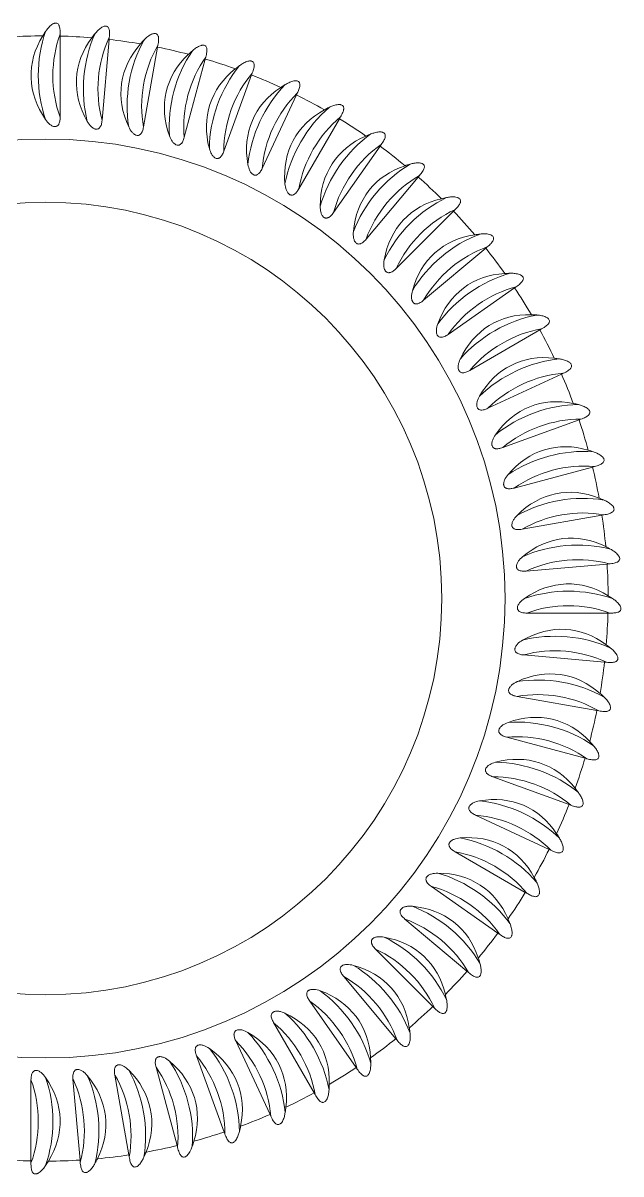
# Model space of a CAD drawing. Extents: x 197 to 911, y -8 to 441.
# Drawn here: x 804.7 to 833.7, y 170.6 to 226.4 of the extents above; entities that cross this region are included whole.
import ezdxf

# ---------------------------------------------------------------- set-up
doc = ezdxf.new("R2010")
doc.units = 0
doc.header["$LTSCALE"] = 7
doc.header["$MEASUREMENT"] = 0
doc.layers.add('8', color=250, linetype='CONTINUOUS', lineweight=15)

msp = doc.modelspace()

# ---------------------------------------------------------------- linework, layer by layer
at = {"layer": '8', "ltscale": 0.001497}
for p, q in [((806.518, 225.964), (806.517, 225.904)), ((815.855, 224.068), (815.834, 224.012)), ((820.135, 221.935), (820.105, 221.884)), ((822.12, 220.598), (822.085, 220.549)), ((825.702, 217.43), (825.66, 217.388)), ((828.681, 213.689), (828.631, 213.655)), ((831.822, 207.253), (831.766, 207.233)), ((832.94, 202.604), (832.881, 202.594)), ((833.192, 200.224), (833.132, 200.219)), ((833.234, 197.831), (833.174, 197.831)), ((831.338, 188.494), (831.282, 188.515)), ((829.206, 184.213), (829.154, 184.244)), ((827.868, 182.229), (827.819, 182.263)), ((824.701, 178.646), (824.659, 178.689)), ((820.959, 175.668), (820.925, 175.717)), ((814.524, 172.526), (814.504, 172.583)), ((805.101, 171.115), (805.102, 171.174)), ((807.494, 171.157), (807.489, 171.217))]:
    msp.add_line(p, q, dxfattribs=at)
at = {"layer": '8', "ltscale": 0.002435}
for p, q in [((806.517, 225.807), (806.517, 225.904)), ((808.89, 225.641), (808.9, 225.738)), ((811.241, 225.27), (811.259, 225.365)), ((813.55, 224.694), (813.576, 224.788)), ((815.8, 223.92), (815.834, 224.012)), ((817.974, 222.953), (818.016, 223.041)), ((820.056, 221.8), (820.105, 221.884)), ((822.029, 220.47), (822.085, 220.549)), ((823.878, 218.973), (823.942, 219.047)), ((825.59, 217.32), (825.66, 217.388)), ((827.152, 215.525), (827.227, 215.587)), ((828.551, 213.6), (828.631, 213.655)), ((829.777, 211.561), (829.862, 211.608)), ((830.821, 209.422), (830.91, 209.462)), ((831.674, 207.201), (831.766, 207.233)), ((832.331, 204.914), (832.425, 204.938)), ((832.785, 202.578), (832.881, 202.594)), ((833.035, 200.211), (833.132, 200.219)), ((833.077, 197.832), (833.174, 197.831)), ((832.911, 195.458), (833.008, 195.449)), ((832.54, 193.108), (832.636, 193.09)), ((831.965, 190.799), (832.059, 190.773)), ((831.191, 188.549), (831.282, 188.515)), ((830.223, 186.375), (830.311, 186.333)), ((829.07, 184.293), (829.154, 184.244)), ((827.74, 182.32), (827.819, 182.263)), ((826.243, 180.47), (826.317, 180.407)), ((824.59, 178.758), (824.659, 178.689)), ((822.795, 177.197), (822.857, 177.122)), ((820.87, 175.798), (820.925, 175.717)), ((818.831, 174.571), (818.879, 174.487)), ((816.692, 173.528), (816.733, 173.439)), ((814.471, 172.674), (814.504, 172.583)), ((812.184, 172.018), (812.208, 171.924)), ((807.482, 171.314), (807.489, 171.217)), ((809.848, 171.563), (809.864, 171.467)), ((805.102, 171.272), (805.102, 171.174))]:
    msp.add_line(p, q, dxfattribs=at)
at = {"layer": '8', "ltscale": 0.098246}
for p, q in [((806.517, 225.807), (806.517, 221.877)), ((808.89, 225.641), (808.548, 221.726)), ((813.55, 224.694), (812.533, 220.899)), ((817.974, 222.953), (816.313, 219.391)), ((822.029, 220.47), (819.775, 217.251)), ((828.551, 213.6), (825.332, 211.346)), ((830.821, 209.422), (827.259, 207.761)), ((831.674, 207.201), (827.981, 205.857)), ((833.077, 197.832), (829.147, 197.832)), ((832.911, 195.458), (828.997, 195.801)), ((831.965, 190.799), (828.169, 191.816)), ((830.223, 186.375), (826.662, 188.035)), ((827.74, 182.32), (824.521, 184.574)), ((816.692, 173.528), (815.032, 177.089))]:
    msp.add_line(p, q, dxfattribs=at)
at = {"layer": '8', "ltscale": 0.001496}
for p, q in [((808.905, 225.798), (808.9, 225.738)), ((811.269, 225.424), (811.259, 225.365)), ((813.592, 224.846), (813.576, 224.788)), ((818.042, 223.095), (818.016, 223.041)), ((823.98, 219.092), (823.942, 219.047)), ((827.273, 215.625), (827.227, 215.587)), ((829.914, 211.638), (829.862, 211.608)), ((830.964, 209.487), (830.91, 209.462)), ((832.483, 204.953), (832.425, 204.938)), ((833.068, 195.443), (833.008, 195.449)), ((832.694, 193.079), (832.636, 193.09)), ((832.116, 190.757), (832.059, 190.773)), ((830.365, 186.307), (830.311, 186.333)), ((826.363, 180.368), (826.317, 180.407)), ((822.895, 177.075), (822.857, 177.122)), ((818.908, 174.435), (818.879, 174.487)), ((816.758, 173.385), (816.733, 173.439)), ((812.223, 171.866), (812.208, 171.924)), ((809.874, 171.408), (809.864, 171.467))]:
    msp.add_line(p, q, dxfattribs=at)
at = {"layer": '8', "ltscale": 0.098245}
for p, q in [((811.241, 225.27), (810.558, 221.399)), ((815.8, 223.92), (814.456, 220.227)), ((820.056, 221.8), (818.091, 218.397)), ((823.878, 218.973), (821.352, 215.962)), ((825.59, 217.32), (822.812, 214.541)), ((827.152, 215.525), (824.142, 212.999)), ((829.777, 211.561), (826.374, 209.596)), ((832.331, 204.914), (828.535, 203.896)), ((832.785, 202.578), (828.915, 201.895)), ((833.035, 200.211), (829.12, 199.869)), ((832.54, 193.108), (828.67, 193.79)), ((831.191, 188.549), (827.498, 189.893)), ((829.07, 184.293), (825.667, 186.258)), ((826.243, 180.47), (823.233, 182.996)), ((824.59, 178.758), (821.812, 181.537)), ((822.795, 177.197), (820.269, 180.207)), ((820.87, 175.798), (818.616, 179.017)), ((818.831, 174.571), (816.866, 177.975)), ((814.471, 172.674), (813.127, 176.367)), ((812.184, 172.018), (811.167, 175.814)), ((807.482, 171.314), (807.139, 175.229)), ((809.848, 171.563), (809.166, 175.433)), ((805.102, 171.272), (805.102, 175.202))]:
    msp.add_line(p, q, dxfattribs=at)
at = {"layer": '8'}
for points in [[(805.928, 226.188), (805.963, 226.229), (806.001, 226.268), (806.038, 226.304), (806.077, 226.338), (806.12, 226.37), (806.164, 226.398), (806.192, 226.412), (806.22, 226.424), (806.241, 226.431), (806.263, 226.436), (806.298, 226.439), (806.333, 226.436), (806.362, 226.428), (806.389, 226.413), (806.413, 226.393), (806.435, 226.367), (806.453, 226.337), (806.464, 226.314), (806.474, 226.29), (806.489, 226.24), (806.499, 226.196), (806.506, 226.151), (806.512, 226.094), (806.516, 226.037), (806.518, 225.964)], [(808.337, 226.072), (808.376, 226.11), (808.417, 226.146), (808.457, 226.179), (808.499, 226.209), (808.544, 226.237), (808.591, 226.261), (808.62, 226.273), (808.649, 226.282), (808.671, 226.287), (808.692, 226.29), (808.728, 226.291), (808.762, 226.285), (808.791, 226.273), (808.816, 226.256), (808.838, 226.235), (808.858, 226.206), (808.873, 226.175), (808.883, 226.151), (808.89, 226.126), (808.901, 226.076), (808.907, 226.031), (808.91, 225.985), (808.911, 225.928), (808.91, 225.871), (808.905, 225.798)], [(810.727, 225.747), (810.769, 225.781), (810.813, 225.814), (810.856, 225.843), (810.9, 225.869), (810.948, 225.893), (810.997, 225.913), (811.026, 225.922), (811.056, 225.929), (811.078, 225.932), (811.1, 225.933), (811.135, 225.931), (811.169, 225.922), (811.196, 225.908), (811.22, 225.889), (811.24, 225.865), (811.258, 225.835), (811.27, 225.803), (811.277, 225.778), (811.283, 225.753), (811.289, 225.702), (811.291, 225.656), (811.29, 225.611), (811.286, 225.554), (811.28, 225.497), (811.269, 225.424)], [(813.08, 225.215), (813.125, 225.245), (813.171, 225.274), (813.217, 225.299), (813.263, 225.321), (813.312, 225.341), (813.363, 225.357), (813.393, 225.363), (813.423, 225.367), (813.445, 225.368), (813.468, 225.368), (813.502, 225.362), (813.535, 225.35), (813.561, 225.334), (813.584, 225.313), (813.601, 225.288), (813.616, 225.257), (813.626, 225.224), (813.631, 225.198), (813.634, 225.172), (813.635, 225.121), (813.633, 225.075), (813.629, 225.03), (813.62, 224.974), (813.609, 224.917), (813.592, 224.846)], [(815.377, 224.48), (815.425, 224.506), (815.473, 224.531), (815.521, 224.552), (815.569, 224.57), (815.619, 224.585), (815.671, 224.596), (815.702, 224.6), (815.732, 224.602), (815.755, 224.601), (815.777, 224.598), (815.811, 224.59), (815.842, 224.575), (815.867, 224.557), (815.887, 224.534), (815.903, 224.507), (815.915, 224.475), (815.922, 224.441), (815.924, 224.415), (815.925, 224.389), (815.922, 224.338), (815.916, 224.292), (815.908, 224.248), (815.894, 224.192), (815.878, 224.137), (815.855, 224.068)], [(817.601, 223.547), (817.651, 223.569), (817.702, 223.589), (817.751, 223.606), (817.8, 223.62), (817.852, 223.631), (817.905, 223.638), (817.935, 223.639), (817.966, 223.638), (817.988, 223.635), (818.01, 223.63), (818.043, 223.619), (818.073, 223.602), (818.096, 223.581), (818.115, 223.556), (818.128, 223.529), (818.137, 223.495), (818.141, 223.461), (818.141, 223.435), (818.14, 223.409), (818.132, 223.358), (818.122, 223.313), (818.11, 223.27), (818.092, 223.216), (818.071, 223.162), (818.042, 223.095)], [(819.736, 222.424), (819.788, 222.442), (819.84, 222.458), (819.89, 222.47), (819.941, 222.48), (819.993, 222.486), (820.046, 222.488), (820.077, 222.487), (820.107, 222.483), (820.129, 222.478), (820.15, 222.472), (820.182, 222.457), (820.211, 222.437), (820.232, 222.415), (820.248, 222.389), (820.259, 222.36), (820.265, 222.326), (820.266, 222.291), (820.264, 222.265), (820.26, 222.24), (820.249, 222.189), (820.235, 222.146), (820.219, 222.104), (820.196, 222.051), (820.17, 222), (820.135, 221.935)], [(806.517, 221.877), (806.516, 221.82), (806.512, 221.763), (806.507, 221.719), (806.5, 221.676), (806.488, 221.626), (806.472, 221.578), (806.46, 221.552), (806.447, 221.526), (806.433, 221.505), (806.417, 221.486), (806.396, 221.466), (806.373, 221.449), (806.349, 221.436), (806.324, 221.427), (806.304, 221.422), (806.283, 221.42), (806.242, 221.42), (806.219, 221.424), (806.196, 221.429), (806.152, 221.444), (806.117, 221.461), (806.083, 221.48), (806.053, 221.5), (806.024, 221.521), (805.991, 221.549), (805.959, 221.578), (805.905, 221.634), (805.856, 221.694), (805.81, 221.756)], [(808.548, 221.726), (808.542, 221.67), (808.533, 221.613), (808.525, 221.57), (808.514, 221.527), (808.498, 221.479), (808.478, 221.433), (808.464, 221.407), (808.448, 221.383), (808.432, 221.364), (808.415, 221.346), (808.392, 221.327), (808.368, 221.312), (808.343, 221.302), (808.317, 221.295), (808.296, 221.292), (808.276, 221.291), (808.234, 221.296), (808.212, 221.301), (808.19, 221.308), (808.147, 221.327), (808.114, 221.347), (808.081, 221.369), (808.053, 221.391), (808.027, 221.415), (807.996, 221.446), (807.966, 221.478), (807.918, 221.538), (807.874, 221.602), (807.833, 221.668)], [(810.558, 221.399), (810.547, 221.344), (810.534, 221.288), (810.522, 221.246), (810.507, 221.204), (810.487, 221.158), (810.463, 221.113), (810.447, 221.089), (810.428, 221.066), (810.411, 221.048), (810.393, 221.032), (810.369, 221.016), (810.343, 221.003), (810.317, 220.994), (810.29, 220.99), (810.27, 220.989), (810.249, 220.99), (810.209, 220.998), (810.187, 221.005), (810.165, 221.014), (810.125, 221.037), (810.093, 221.059), (810.062, 221.084), (810.037, 221.109), (810.012, 221.135), (809.984, 221.168), (809.957, 221.202), (809.914, 221.267), (809.876, 221.334), (809.841, 221.403)], [(821.765, 221.12), (821.818, 221.133), (821.871, 221.144), (821.922, 221.152), (821.974, 221.157), (822.026, 221.159), (822.079, 221.156), (822.11, 221.152), (822.14, 221.145), (822.161, 221.139), (822.182, 221.131), (822.212, 221.114), (822.239, 221.091), (822.258, 221.067), (822.272, 221.039), (822.28, 221.01), (822.283, 220.976), (822.281, 220.941), (822.277, 220.915), (822.271, 220.89), (822.255, 220.841), (822.237, 220.799), (822.218, 220.758), (822.19, 220.708), (822.16, 220.659), (822.12, 220.598)], [(812.533, 220.899), (812.517, 220.844), (812.499, 220.79), (812.483, 220.749), (812.465, 220.709), (812.441, 220.664), (812.412, 220.622), (812.394, 220.599), (812.374, 220.578), (812.356, 220.562), (812.336, 220.547), (812.31, 220.533), (812.283, 220.522), (812.257, 220.516), (812.23, 220.514), (812.209, 220.514), (812.189, 220.517), (812.149, 220.529), (812.128, 220.538), (812.108, 220.549), (812.069, 220.575), (812.039, 220.6), (812.011, 220.628), (811.987, 220.654), (811.965, 220.682), (811.94, 220.718), (811.917, 220.755), (811.88, 220.822), (811.847, 220.893), (811.819, 220.965)], [(814.456, 220.227), (814.435, 220.174), (814.413, 220.122), (814.393, 220.083), (814.371, 220.044), (814.344, 220.002), (814.312, 219.962), (814.292, 219.941), (814.27, 219.922), (814.25, 219.907), (814.229, 219.894), (814.202, 219.882), (814.175, 219.874), (814.148, 219.87), (814.121, 219.87), (814.1, 219.873), (814.08, 219.878), (814.042, 219.893), (814.021, 219.904), (814.002, 219.916), (813.966, 219.946), (813.938, 219.973), (813.913, 220.003), (813.891, 220.032), (813.872, 220.062), (813.85, 220.099), (813.83, 220.138), (813.799, 220.209), (813.772, 220.282), (813.75, 220.356)], [(816.313, 219.391), (816.288, 219.34), (816.261, 219.29), (816.238, 219.253), (816.213, 219.216), (816.182, 219.176), (816.147, 219.139), (816.125, 219.12), (816.101, 219.103), (816.08, 219.09), (816.058, 219.079), (816.031, 219.07), (816.002, 219.064), (815.975, 219.063), (815.948, 219.065), (815.928, 219.069), (815.909, 219.076), (815.871, 219.094), (815.852, 219.107), (815.834, 219.121), (815.8, 219.153), (815.775, 219.183), (815.753, 219.215), (815.734, 219.246), (815.717, 219.277), (815.698, 219.316), (815.682, 219.357), (815.657, 219.43), (815.637, 219.505), (815.621, 219.581)], [(823.672, 219.643), (823.726, 219.652), (823.78, 219.658), (823.832, 219.661), (823.883, 219.662), (823.936, 219.659), (823.989, 219.652), (824.019, 219.645), (824.048, 219.636), (824.068, 219.628), (824.088, 219.618), (824.117, 219.598), (824.142, 219.574), (824.159, 219.548), (824.17, 219.519), (824.176, 219.489), (824.176, 219.454), (824.171, 219.42), (824.164, 219.395), (824.156, 219.37), (824.136, 219.323), (824.115, 219.282), (824.092, 219.243), (824.06, 219.196), (824.026, 219.15), (823.98, 219.092)], [(818.091, 218.397), (818.061, 218.348), (818.03, 218.3), (818.004, 218.265), (817.976, 218.231), (817.941, 218.194), (817.903, 218.16), (817.879, 218.143), (817.855, 218.128), (817.832, 218.117), (817.809, 218.108), (817.781, 218.101), (817.752, 218.098), (817.725, 218.098), (817.699, 218.103), (817.679, 218.109), (817.66, 218.117), (817.625, 218.139), (817.606, 218.153), (817.589, 218.169), (817.559, 218.204), (817.537, 218.236), (817.517, 218.27), (817.501, 218.302), (817.487, 218.335), (817.472, 218.375), (817.459, 218.417), (817.44, 218.492), (817.427, 218.569), (817.418, 218.646)], [(825.444, 218.006), (825.498, 218.01), (825.552, 218.011), (825.604, 218.01), (825.656, 218.007), (825.708, 217.999), (825.76, 217.987), (825.789, 217.978), (825.817, 217.966), (825.837, 217.956), (825.856, 217.944), (825.883, 217.922), (825.906, 217.896), (825.92, 217.869), (825.929, 217.839), (825.932, 217.808), (825.929, 217.774), (825.921, 217.74), (825.912, 217.716), (825.902, 217.692), (825.878, 217.647), (825.853, 217.608), (825.826, 217.571), (825.791, 217.527), (825.753, 217.484), (825.702, 217.43)], [(819.775, 217.251), (819.741, 217.205), (819.706, 217.16), (819.676, 217.127), (819.646, 217.095), (819.608, 217.062), (819.567, 217.031), (819.542, 217.016), (819.516, 217.004), (819.493, 216.995), (819.469, 216.988), (819.44, 216.983), (819.411, 216.982), (819.385, 216.985), (819.359, 216.993), (819.339, 217), (819.321, 217.01), (819.288, 217.034), (819.271, 217.05), (819.256, 217.068), (819.228, 217.105), (819.209, 217.139), (819.192, 217.175), (819.179, 217.208), (819.168, 217.242), (819.156, 217.284), (819.147, 217.326), (819.135, 217.403), (819.128, 217.48), (819.126, 217.557)], [(821.352, 215.962), (821.315, 215.919), (821.276, 215.878), (821.244, 215.848), (821.21, 215.819), (821.17, 215.789), (821.126, 215.762), (821.1, 215.749), (821.073, 215.739), (821.049, 215.732), (821.025, 215.727), (820.996, 215.725), (820.967, 215.727), (820.941, 215.732), (820.915, 215.741), (820.897, 215.751), (820.88, 215.762), (820.848, 215.789), (820.833, 215.807), (820.819, 215.825), (820.795, 215.865), (820.779, 215.901), (820.765, 215.937), (820.755, 215.972), (820.747, 216.006), (820.739, 216.049), (820.733, 216.092), (820.728, 216.169), (820.728, 216.247), (820.733, 216.324)], [(827.066, 216.221), (827.12, 216.22), (827.174, 216.217), (827.226, 216.211), (827.277, 216.203), (827.328, 216.191), (827.379, 216.175), (827.407, 216.163), (827.434, 216.148), (827.453, 216.137), (827.471, 216.123), (827.496, 216.099), (827.516, 216.07), (827.528, 216.042), (827.534, 216.012), (827.535, 215.981), (827.529, 215.947), (827.518, 215.915), (827.507, 215.891), (827.495, 215.868), (827.467, 215.825), (827.439, 215.789), (827.409, 215.754), (827.37, 215.713), (827.328, 215.673), (827.273, 215.625)], [(822.812, 214.541), (822.771, 214.502), (822.728, 214.464), (822.694, 214.437), (822.658, 214.411), (822.614, 214.384), (822.569, 214.362), (822.542, 214.351), (822.514, 214.343), (822.49, 214.338), (822.465, 214.335), (822.436, 214.336), (822.407, 214.34), (822.382, 214.348), (822.357, 214.359), (822.34, 214.37), (822.323, 214.383), (822.295, 214.413), (822.281, 214.432), (822.269, 214.451), (822.248, 214.493), (822.235, 214.53), (822.225, 214.568), (822.217, 214.603), (822.212, 214.638), (822.208, 214.681), (822.206, 214.725), (822.208, 214.802), (822.215, 214.879), (822.226, 214.956)], [(828.526, 214.301), (828.58, 214.295), (828.634, 214.287), (828.684, 214.277), (828.734, 214.265), (828.785, 214.248), (828.834, 214.228), (828.861, 214.213), (828.887, 214.197), (828.904, 214.183), (828.921, 214.169), (828.944, 214.142), (828.962, 214.112), (828.971, 214.083), (828.975, 214.052), (828.972, 214.022), (828.963, 213.988), (828.949, 213.956), (828.937, 213.934), (828.923, 213.912), (828.891, 213.871), (828.86, 213.838), (828.827, 213.806), (828.784, 213.769), (828.74, 213.733), (828.681, 213.689)], [(824.142, 212.999), (824.097, 212.963), (824.052, 212.929), (824.015, 212.905), (823.977, 212.882), (823.931, 212.859), (823.884, 212.841), (823.856, 212.833), (823.828, 212.827), (823.803, 212.824), (823.779, 212.824), (823.75, 212.827), (823.721, 212.833), (823.696, 212.843), (823.673, 212.857), (823.657, 212.869), (823.641, 212.884), (823.615, 212.916), (823.603, 212.935), (823.593, 212.956), (823.576, 213), (823.566, 213.037), (823.559, 213.076), (823.555, 213.111), (823.553, 213.147), (823.553, 213.191), (823.555, 213.234), (823.563, 213.311), (823.577, 213.387), (823.595, 213.463)], [(829.813, 212.261), (829.866, 212.251), (829.919, 212.238), (829.969, 212.224), (830.018, 212.207), (830.067, 212.186), (830.113, 212.161), (830.139, 212.145), (830.164, 212.126), (830.18, 212.111), (830.195, 212.095), (830.216, 212.066), (830.231, 212.035), (830.238, 212.005), (830.238, 211.974), (830.233, 211.944), (830.222, 211.911), (830.205, 211.881), (830.19, 211.859), (830.174, 211.839), (830.139, 211.801), (830.106, 211.771), (830.07, 211.742), (830.024, 211.708), (829.977, 211.676), (829.914, 211.638)], [(825.332, 211.346), (825.285, 211.314), (825.236, 211.284), (825.198, 211.263), (825.158, 211.244), (825.111, 211.225), (825.062, 211.211), (825.033, 211.205), (825.005, 211.202), (824.98, 211.202), (824.955, 211.203), (824.927, 211.209), (824.899, 211.218), (824.875, 211.23), (824.853, 211.246), (824.838, 211.259), (824.824, 211.275), (824.801, 211.309), (824.79, 211.33), (824.782, 211.351), (824.769, 211.396), (824.762, 211.435), (824.758, 211.474), (824.758, 211.509), (824.759, 211.545), (824.762, 211.588), (824.768, 211.632), (824.783, 211.707), (824.803, 211.782), (824.828, 211.856)], [(826.374, 209.596), (826.324, 209.568), (826.273, 209.543), (826.233, 209.525), (826.191, 209.509), (826.143, 209.495), (826.093, 209.485), (826.064, 209.482), (826.035, 209.481), (826.01, 209.483), (825.986, 209.486), (825.958, 209.494), (825.931, 209.506), (825.908, 209.52), (825.888, 209.538), (825.874, 209.553), (825.861, 209.569), (825.841, 209.605), (825.833, 209.627), (825.826, 209.649), (825.817, 209.695), (825.814, 209.734), (825.814, 209.773), (825.816, 209.809), (825.82, 209.844), (825.827, 209.887), (825.837, 209.929), (825.858, 210.004), (825.885, 210.076), (825.916, 210.148)], [(830.918, 210.117), (830.97, 210.102), (831.022, 210.085), (831.07, 210.066), (831.117, 210.045), (831.164, 210.02), (831.208, 209.991), (831.232, 209.972), (831.255, 209.952), (831.27, 209.935), (831.284, 209.918), (831.302, 209.888), (831.314, 209.855), (831.318, 209.825), (831.316, 209.794), (831.309, 209.764), (831.294, 209.733), (831.275, 209.704), (831.259, 209.684), (831.241, 209.665), (831.203, 209.63), (831.166, 209.603), (831.129, 209.577), (831.08, 209.548), (831.03, 209.52), (830.964, 209.487)], [(827.259, 207.761), (827.207, 207.738), (827.154, 207.717), (827.113, 207.703), (827.07, 207.691), (827.02, 207.681), (826.97, 207.675), (826.941, 207.675), (826.912, 207.677), (826.887, 207.68), (826.863, 207.686), (826.836, 207.696), (826.811, 207.71), (826.789, 207.727), (826.77, 207.746), (826.757, 207.762), (826.746, 207.78), (826.73, 207.817), (826.723, 207.84), (826.718, 207.862), (826.713, 207.908), (826.713, 207.948), (826.717, 207.987), (826.722, 208.022), (826.729, 208.057), (826.74, 208.099), (826.753, 208.141), (826.781, 208.213), (826.814, 208.283), (826.851, 208.351)], [(831.831, 207.884), (831.882, 207.865), (831.932, 207.843), (831.978, 207.821), (832.023, 207.795), (832.068, 207.766), (832.109, 207.734), (832.132, 207.713), (832.153, 207.69), (832.166, 207.673), (832.179, 207.654), (832.194, 207.623), (832.203, 207.589), (832.205, 207.558), (832.2, 207.528), (832.19, 207.499), (832.173, 207.469), (832.151, 207.442), (832.133, 207.423), (832.114, 207.406), (832.073, 207.375), (832.034, 207.351), (831.994, 207.329), (831.943, 207.303), (831.891, 207.28), (831.822, 207.253)], [(827.981, 205.857), (827.928, 205.838), (827.873, 205.822), (827.83, 205.812), (827.787, 205.804), (827.736, 205.798), (827.686, 205.796), (827.657, 205.798), (827.628, 205.803), (827.604, 205.808), (827.581, 205.816), (827.554, 205.829), (827.53, 205.845), (827.51, 205.863), (827.493, 205.884), (827.481, 205.901), (827.472, 205.92), (827.459, 205.959), (827.454, 205.981), (827.451, 206.004), (827.45, 206.051), (827.454, 206.09), (827.461, 206.129), (827.469, 206.163), (827.479, 206.197), (827.494, 206.238), (827.51, 206.279), (827.545, 206.348), (827.584, 206.415), (827.626, 206.48)], [(832.547, 205.581), (832.595, 205.557), (832.643, 205.531), (832.688, 205.504), (832.73, 205.475), (832.772, 205.443), (832.811, 205.407), (832.831, 205.384), (832.85, 205.36), (832.862, 205.341), (832.873, 205.321), (832.885, 205.289), (832.892, 205.254), (832.891, 205.224), (832.883, 205.194), (832.87, 205.166), (832.851, 205.137), (832.827, 205.112), (832.807, 205.095), (832.786, 205.08), (832.743, 205.052), (832.702, 205.032), (832.661, 205.013), (832.608, 204.992), (832.553, 204.974), (832.483, 204.953)], [(828.535, 203.896), (828.48, 203.883), (828.424, 203.871), (828.38, 203.865), (828.336, 203.86), (828.285, 203.859), (828.235, 203.862), (828.206, 203.867), (828.178, 203.873), (828.154, 203.881), (828.132, 203.891), (828.107, 203.906), (828.084, 203.924), (828.066, 203.944), (828.05, 203.966), (828.041, 203.984), (828.033, 204.004), (828.023, 204.044), (828.02, 204.067), (828.02, 204.09), (828.023, 204.136), (828.03, 204.175), (828.04, 204.213), (828.051, 204.247), (828.064, 204.28), (828.082, 204.319), (828.102, 204.358), (828.142, 204.424), (828.187, 204.487), (828.235, 204.548)], [(833.059, 203.224), (833.105, 203.196), (833.151, 203.166), (833.192, 203.135), (833.232, 203.103), (833.271, 203.067), (833.307, 203.027), (833.325, 203.003), (833.342, 202.977), (833.352, 202.957), (833.361, 202.937), (833.371, 202.903), (833.374, 202.868), (833.37, 202.838), (833.36, 202.809), (833.345, 202.782), (833.323, 202.756), (833.297, 202.733), (833.276, 202.717), (833.254, 202.704), (833.208, 202.68), (833.166, 202.663), (833.123, 202.648), (833.068, 202.632), (833.012, 202.618), (832.94, 202.604)], [(828.915, 201.895), (828.859, 201.887), (828.803, 201.88), (828.758, 201.877), (828.714, 201.877), (828.664, 201.88), (828.613, 201.887), (828.585, 201.894), (828.558, 201.904), (828.535, 201.913), (828.513, 201.925), (828.49, 201.942), (828.469, 201.962), (828.452, 201.984), (828.439, 202.007), (828.431, 202.026), (828.425, 202.046), (828.418, 202.087), (828.418, 202.11), (828.419, 202.133), (828.426, 202.179), (828.436, 202.217), (828.449, 202.254), (828.464, 202.286), (828.48, 202.318), (828.501, 202.356), (828.525, 202.393), (828.57, 202.455), (828.62, 202.514), (828.674, 202.571)], [(829.12, 199.869), (829.063, 199.865), (829.006, 199.864), (828.962, 199.865), (828.918, 199.868), (828.868, 199.875), (828.818, 199.887), (828.791, 199.896), (828.764, 199.908), (828.743, 199.92), (828.722, 199.934), (828.7, 199.953), (828.681, 199.975), (828.666, 199.997), (828.655, 200.022), (828.648, 200.041), (828.644, 200.061), (828.641, 200.103), (828.643, 200.126), (828.646, 200.149), (828.657, 200.194), (828.671, 200.231), (828.687, 200.266), (828.704, 200.298), (828.723, 200.328), (828.748, 200.364), (828.774, 200.398), (828.825, 200.456), (828.88, 200.511), (828.938, 200.563)], [(833.363, 200.831), (833.407, 200.799), (833.45, 200.765), (833.489, 200.731), (833.526, 200.695), (833.561, 200.656), (833.593, 200.614), (833.609, 200.588), (833.624, 200.56), (833.632, 200.54), (833.639, 200.519), (833.646, 200.484), (833.646, 200.45), (833.64, 200.419), (833.627, 200.391), (833.61, 200.366), (833.586, 200.342), (833.558, 200.321), (833.536, 200.308), (833.512, 200.296), (833.465, 200.277), (833.421, 200.263), (833.377, 200.252), (833.321, 200.241), (833.264, 200.232), (833.192, 200.224)], [(829.147, 197.832), (829.09, 197.833), (829.033, 197.837), (828.99, 197.842), (828.946, 197.849), (828.896, 197.86), (828.848, 197.877), (828.822, 197.888), (828.796, 197.902), (828.776, 197.916), (828.757, 197.931), (828.736, 197.952), (828.719, 197.976), (828.706, 197.999), (828.697, 198.025), (828.692, 198.045), (828.69, 198.066), (828.691, 198.107), (828.694, 198.13), (828.699, 198.152), (828.714, 198.196), (828.731, 198.232), (828.751, 198.266), (828.77, 198.296), (828.791, 198.324), (828.819, 198.358), (828.849, 198.39), (828.905, 198.443), (828.964, 198.493), (829.026, 198.539)], [(833.458, 198.421), (833.499, 198.385), (833.539, 198.348), (833.575, 198.311), (833.608, 198.271), (833.64, 198.229), (833.668, 198.184), (833.682, 198.157), (833.694, 198.129), (833.701, 198.107), (833.706, 198.086), (833.71, 198.051), (833.707, 198.016), (833.698, 197.987), (833.683, 197.96), (833.663, 197.936), (833.637, 197.914), (833.608, 197.896), (833.584, 197.884), (833.56, 197.875), (833.511, 197.86), (833.466, 197.85), (833.421, 197.843), (833.365, 197.837), (833.307, 197.833), (833.234, 197.831)], [(828.997, 195.801), (828.94, 195.807), (828.884, 195.815), (828.841, 195.824), (828.798, 195.835), (828.749, 195.851), (828.703, 195.871), (828.678, 195.885), (828.653, 195.901), (828.634, 195.917), (828.616, 195.934), (828.598, 195.956), (828.583, 195.981), (828.572, 196.006), (828.565, 196.032), (828.562, 196.052), (828.562, 196.073), (828.566, 196.114), (828.571, 196.137), (828.579, 196.159), (828.597, 196.201), (828.617, 196.235), (828.639, 196.268), (828.662, 196.295), (828.685, 196.322), (828.716, 196.353), (828.748, 196.382), (828.808, 196.431), (828.872, 196.475), (828.938, 196.516)], [(833.343, 196.012), (833.38, 195.972), (833.417, 195.932), (833.449, 195.892), (833.479, 195.85), (833.507, 195.805), (833.531, 195.758), (833.543, 195.729), (833.552, 195.7), (833.557, 195.678), (833.56, 195.656), (833.561, 195.621), (833.555, 195.587), (833.544, 195.558), (833.526, 195.532), (833.505, 195.511), (833.477, 195.491), (833.446, 195.475), (833.421, 195.466), (833.397, 195.459), (833.346, 195.448), (833.301, 195.442), (833.256, 195.439), (833.199, 195.438), (833.141, 195.439), (833.068, 195.443)], [(828.67, 193.79), (828.614, 193.801), (828.559, 193.815), (828.516, 193.827), (828.475, 193.842), (828.428, 193.862), (828.383, 193.886), (828.359, 193.902), (828.337, 193.92), (828.319, 193.937), (828.302, 193.956), (828.286, 193.98), (828.273, 194.006), (828.265, 194.032), (828.26, 194.058), (828.259, 194.079), (828.26, 194.1), (828.268, 194.14), (828.275, 194.162), (828.284, 194.183), (828.307, 194.224), (828.329, 194.256), (828.355, 194.286), (828.379, 194.312), (828.405, 194.337), (828.438, 194.365), (828.473, 194.391), (828.537, 194.434), (828.604, 194.473), (828.674, 194.508)], [(833.017, 193.622), (833.052, 193.579), (833.084, 193.536), (833.113, 193.493), (833.139, 193.448), (833.163, 193.401), (833.183, 193.352), (833.192, 193.323), (833.199, 193.293), (833.202, 193.271), (833.203, 193.249), (833.201, 193.214), (833.192, 193.18), (833.178, 193.152), (833.159, 193.128), (833.136, 193.108), (833.106, 193.091), (833.074, 193.078), (833.048, 193.071), (833.023, 193.066), (832.972, 193.06), (832.926, 193.058), (832.881, 193.059), (832.824, 193.062), (832.767, 193.069), (832.694, 193.079)], [(828.169, 191.816), (828.114, 191.832), (828.06, 191.85), (828.019, 191.866), (827.979, 191.884), (827.934, 191.908), (827.892, 191.936), (827.869, 191.954), (827.848, 191.974), (827.832, 191.993), (827.817, 192.013), (827.803, 192.038), (827.792, 192.065), (827.786, 192.092), (827.784, 192.119), (827.785, 192.139), (827.788, 192.16), (827.799, 192.2), (827.808, 192.221), (827.819, 192.241), (827.845, 192.28), (827.87, 192.31), (827.898, 192.338), (827.925, 192.361), (827.953, 192.383), (827.988, 192.409), (828.025, 192.432), (828.093, 192.469), (828.163, 192.502), (828.235, 192.53)], [(832.485, 191.269), (832.516, 191.224), (832.544, 191.177), (832.569, 191.132), (832.592, 191.086), (832.612, 191.037), (832.627, 190.986), (832.634, 190.956), (832.638, 190.926), (832.639, 190.903), (832.638, 190.881), (832.633, 190.847), (832.621, 190.814), (832.605, 190.787), (832.583, 190.765), (832.558, 190.748), (832.527, 190.733), (832.494, 190.723), (832.468, 190.718), (832.443, 190.715), (832.391, 190.713), (832.345, 190.715), (832.3, 190.72), (832.244, 190.729), (832.188, 190.74), (832.116, 190.757)], [(827.498, 189.893), (827.445, 189.913), (827.393, 189.936), (827.353, 189.956), (827.314, 189.977), (827.272, 190.005), (827.232, 190.037), (827.211, 190.057), (827.192, 190.079), (827.177, 190.099), (827.165, 190.12), (827.153, 190.146), (827.145, 190.174), (827.141, 190.201), (827.141, 190.228), (827.143, 190.248), (827.148, 190.268), (827.163, 190.307), (827.174, 190.327), (827.187, 190.347), (827.216, 190.383), (827.244, 190.411), (827.274, 190.436), (827.302, 190.457), (827.332, 190.477), (827.37, 190.499), (827.408, 190.519), (827.479, 190.55), (827.552, 190.576), (827.626, 190.599)], [(826.662, 188.035), (826.611, 188.06), (826.561, 188.088), (826.523, 188.111), (826.486, 188.136), (826.447, 188.167), (826.41, 188.202), (826.391, 188.224), (826.373, 188.247), (826.361, 188.268), (826.35, 188.291), (826.34, 188.318), (826.334, 188.347), (826.333, 188.374), (826.335, 188.4), (826.34, 188.421), (826.346, 188.44), (826.364, 188.477), (826.377, 188.497), (826.391, 188.515), (826.424, 188.548), (826.454, 188.574), (826.486, 188.596), (826.516, 188.615), (826.547, 188.632), (826.587, 188.65), (826.627, 188.667), (826.7, 188.692), (826.775, 188.712), (826.851, 188.727)], [(831.75, 188.972), (831.777, 188.924), (831.801, 188.875), (831.822, 188.828), (831.84, 188.78), (831.856, 188.729), (831.867, 188.677), (831.871, 188.647), (831.872, 188.616), (831.871, 188.594), (831.869, 188.572), (831.86, 188.538), (831.845, 188.506), (831.827, 188.482), (831.804, 188.461), (831.777, 188.446), (831.745, 188.434), (831.711, 188.427), (831.685, 188.424), (831.659, 188.424), (831.608, 188.426), (831.563, 188.432), (831.518, 188.441), (831.463, 188.455), (831.407, 188.471), (831.338, 188.494)], [(825.667, 186.258), (825.618, 186.287), (825.571, 186.319), (825.535, 186.345), (825.501, 186.373), (825.464, 186.408), (825.43, 186.446), (825.413, 186.469), (825.398, 186.494), (825.387, 186.516), (825.378, 186.539), (825.371, 186.568), (825.368, 186.596), (825.369, 186.623), (825.373, 186.65), (825.38, 186.67), (825.388, 186.689), (825.409, 186.724), (825.423, 186.742), (825.439, 186.759), (825.474, 186.79), (825.506, 186.812), (825.54, 186.832), (825.572, 186.848), (825.605, 186.862), (825.646, 186.877), (825.687, 186.89), (825.762, 186.909), (825.839, 186.922), (825.916, 186.931)], [(830.818, 186.747), (830.84, 186.697), (830.86, 186.647), (830.877, 186.598), (830.891, 186.548), (830.902, 186.496), (830.908, 186.444), (830.909, 186.413), (830.908, 186.383), (830.905, 186.361), (830.901, 186.339), (830.889, 186.306), (830.872, 186.275), (830.851, 186.252), (830.827, 186.234), (830.799, 186.221), (830.766, 186.212), (830.731, 186.208), (830.705, 186.208), (830.679, 186.209), (830.628, 186.216), (830.584, 186.226), (830.54, 186.239), (830.486, 186.257), (830.432, 186.278), (830.365, 186.307)], [(824.521, 184.574), (824.475, 184.608), (824.43, 184.643), (824.397, 184.672), (824.366, 184.703), (824.332, 184.741), (824.302, 184.782), (824.287, 184.807), (824.274, 184.833), (824.265, 184.856), (824.258, 184.879), (824.253, 184.908), (824.253, 184.937), (824.256, 184.964), (824.263, 184.99), (824.271, 185.009), (824.28, 185.027), (824.305, 185.061), (824.321, 185.078), (824.338, 185.093), (824.375, 185.121), (824.409, 185.14), (824.445, 185.157), (824.478, 185.17), (824.512, 185.181), (824.554, 185.193), (824.596, 185.202), (824.673, 185.214), (824.75, 185.22), (824.828, 185.223)], [(829.695, 184.613), (829.712, 184.561), (829.728, 184.509), (829.74, 184.459), (829.75, 184.408), (829.756, 184.355), (829.758, 184.303), (829.757, 184.272), (829.753, 184.241), (829.748, 184.22), (829.742, 184.198), (829.728, 184.166), (829.708, 184.138), (829.685, 184.117), (829.659, 184.1), (829.63, 184.09), (829.596, 184.084), (829.562, 184.083), (829.536, 184.085), (829.51, 184.089), (829.46, 184.1), (829.416, 184.114), (829.374, 184.13), (829.322, 184.153), (829.27, 184.179), (829.206, 184.213)], [(823.233, 182.996), (823.19, 183.034), (823.148, 183.073), (823.118, 183.105), (823.089, 183.139), (823.059, 183.179), (823.032, 183.223), (823.02, 183.249), (823.009, 183.276), (823.002, 183.299), (822.997, 183.324), (822.995, 183.353), (822.997, 183.382), (823.002, 183.408), (823.012, 183.433), (823.021, 183.452), (823.032, 183.469), (823.06, 183.5), (823.077, 183.516), (823.095, 183.529), (823.135, 183.554), (823.171, 183.57), (823.208, 183.584), (823.242, 183.594), (823.277, 183.602), (823.319, 183.61), (823.363, 183.615), (823.44, 183.62), (823.517, 183.62), (823.595, 183.616)], [(828.39, 182.584), (828.403, 182.531), (828.414, 182.478), (828.422, 182.427), (828.427, 182.375), (828.429, 182.322), (828.426, 182.269), (828.422, 182.239), (828.416, 182.209), (828.409, 182.188), (828.401, 182.167), (828.384, 182.136), (828.362, 182.11), (828.337, 182.091), (828.31, 182.077), (828.28, 182.069), (828.246, 182.066), (828.211, 182.068), (828.186, 182.072), (828.16, 182.078), (828.111, 182.094), (828.069, 182.111), (828.028, 182.131), (827.978, 182.159), (827.929, 182.188), (827.868, 182.229)], [(821.812, 181.537), (821.772, 181.578), (821.735, 181.621), (821.707, 181.655), (821.681, 181.691), (821.654, 181.734), (821.632, 181.78), (821.621, 181.807), (821.613, 181.835), (821.608, 181.859), (821.606, 181.883), (821.606, 181.913), (821.61, 181.941), (821.618, 181.967), (821.63, 181.992), (821.641, 182.009), (821.653, 182.025), (821.683, 182.054), (821.702, 182.068), (821.722, 182.08), (821.763, 182.1), (821.8, 182.114), (821.838, 182.124), (821.873, 182.131), (821.908, 182.136), (821.951, 182.141), (821.995, 182.142), (822.072, 182.141), (822.15, 182.134), (822.226, 182.122)], [(820.269, 180.207), (820.233, 180.251), (820.199, 180.297), (820.175, 180.334), (820.152, 180.372), (820.13, 180.417), (820.111, 180.464), (820.103, 180.492), (820.097, 180.521), (820.094, 180.545), (820.094, 180.57), (820.097, 180.599), (820.104, 180.627), (820.114, 180.652), (820.127, 180.676), (820.14, 180.692), (820.154, 180.707), (820.186, 180.733), (820.206, 180.745), (820.226, 180.756), (820.27, 180.773), (820.308, 180.783), (820.346, 180.79), (820.382, 180.794), (820.417, 180.796), (820.461, 180.796), (820.504, 180.794), (820.581, 180.786), (820.658, 180.772), (820.733, 180.754)], [(826.914, 180.676), (826.922, 180.623), (826.928, 180.569), (826.932, 180.517), (826.932, 180.465), (826.93, 180.413), (826.922, 180.36), (826.916, 180.33), (826.906, 180.301), (826.898, 180.28), (826.888, 180.26), (826.868, 180.231), (826.844, 180.206), (826.818, 180.19), (826.789, 180.178), (826.759, 180.173), (826.725, 180.173), (826.69, 180.178), (826.665, 180.184), (826.641, 180.192), (826.593, 180.213), (826.553, 180.234), (826.514, 180.257), (826.466, 180.289), (826.42, 180.323), (826.363, 180.368)], [(818.616, 179.017), (818.584, 179.064), (818.555, 179.112), (818.534, 179.151), (818.514, 179.191), (818.496, 179.238), (818.481, 179.287), (818.476, 179.315), (818.472, 179.344), (818.472, 179.369), (818.474, 179.393), (818.479, 179.422), (818.488, 179.45), (818.5, 179.474), (818.516, 179.496), (818.53, 179.511), (818.545, 179.525), (818.58, 179.548), (818.6, 179.558), (818.622, 179.567), (818.666, 179.58), (818.705, 179.587), (818.744, 179.59), (818.78, 179.591), (818.815, 179.59), (818.859, 179.587), (818.902, 179.581), (818.978, 179.566), (819.053, 179.546), (819.126, 179.521)], [(825.276, 178.905), (825.28, 178.851), (825.282, 178.796), (825.281, 178.745), (825.277, 178.693), (825.269, 178.641), (825.258, 178.589), (825.248, 178.56), (825.236, 178.532), (825.226, 178.512), (825.215, 178.493), (825.193, 178.466), (825.166, 178.443), (825.139, 178.428), (825.109, 178.42), (825.079, 178.417), (825.044, 178.42), (825.011, 178.428), (824.986, 178.437), (824.962, 178.447), (824.917, 178.471), (824.878, 178.496), (824.842, 178.522), (824.797, 178.558), (824.754, 178.596), (824.701, 178.646)], [(816.866, 177.975), (816.838, 178.025), (816.813, 178.076), (816.795, 178.116), (816.78, 178.157), (816.765, 178.206), (816.755, 178.256), (816.752, 178.284), (816.751, 178.314), (816.753, 178.338), (816.757, 178.363), (816.765, 178.391), (816.776, 178.417), (816.79, 178.44), (816.808, 178.461), (816.823, 178.475), (816.84, 178.487), (816.876, 178.507), (816.897, 178.516), (816.919, 178.523), (816.965, 178.531), (817.004, 178.535), (817.043, 178.535), (817.079, 178.533), (817.114, 178.529), (817.157, 178.521), (817.2, 178.512), (817.274, 178.49), (817.347, 178.464), (817.418, 178.433)], [(815.032, 177.089), (815.008, 177.141), (814.988, 177.194), (814.974, 177.236), (814.962, 177.279), (814.951, 177.328), (814.946, 177.379), (814.945, 177.408), (814.947, 177.437), (814.951, 177.461), (814.957, 177.485), (814.967, 177.513), (814.981, 177.538), (814.997, 177.56), (815.016, 177.579), (815.032, 177.591), (815.05, 177.602), (815.088, 177.619), (815.11, 177.626), (815.133, 177.63), (815.179, 177.635), (815.218, 177.635), (815.257, 177.632), (815.292, 177.627), (815.327, 177.62), (815.369, 177.609), (815.411, 177.595), (815.483, 177.567), (815.553, 177.535), (815.621, 177.498)], [(813.127, 176.367), (813.109, 176.421), (813.092, 176.476), (813.082, 176.519), (813.074, 176.562), (813.068, 176.612), (813.067, 176.663), (813.069, 176.692), (813.073, 176.721), (813.079, 176.745), (813.087, 176.768), (813.099, 176.794), (813.115, 176.819), (813.133, 176.839), (813.154, 176.856), (813.171, 176.867), (813.19, 176.877), (813.229, 176.89), (813.252, 176.895), (813.275, 176.897), (813.321, 176.898), (813.36, 176.895), (813.399, 176.888), (813.434, 176.88), (813.468, 176.87), (813.509, 176.855), (813.549, 176.838), (813.618, 176.804), (813.685, 176.765), (813.75, 176.722)], [(823.491, 177.283), (823.49, 177.229), (823.487, 177.174), (823.481, 177.123), (823.473, 177.072), (823.461, 177.02), (823.445, 176.97), (823.433, 176.942), (823.419, 176.915), (823.407, 176.896), (823.394, 176.878), (823.369, 176.853), (823.341, 176.832), (823.313, 176.82), (823.282, 176.814), (823.252, 176.814), (823.218, 176.82), (823.185, 176.831), (823.161, 176.842), (823.138, 176.854), (823.095, 176.882), (823.059, 176.91), (823.025, 176.94), (822.983, 176.979), (822.944, 177.021), (822.895, 177.075)], [(811.167, 175.814), (811.153, 175.869), (811.142, 175.925), (811.135, 175.968), (811.131, 176.012), (811.129, 176.063), (811.132, 176.114), (811.137, 176.142), (811.144, 176.171), (811.152, 176.194), (811.162, 176.217), (811.176, 176.242), (811.195, 176.265), (811.214, 176.283), (811.236, 176.298), (811.255, 176.308), (811.274, 176.316), (811.314, 176.326), (811.337, 176.328), (811.36, 176.329), (811.407, 176.326), (811.445, 176.319), (811.483, 176.309), (811.517, 176.298), (811.55, 176.285), (811.59, 176.267), (811.628, 176.246), (811.694, 176.206), (811.758, 176.162), (811.819, 176.113)], [(809.166, 175.433), (809.157, 175.49), (809.151, 175.546), (809.148, 175.59), (809.147, 175.634), (809.15, 175.685), (809.158, 175.735), (809.165, 175.763), (809.174, 175.791), (809.184, 175.814), (809.196, 175.835), (809.213, 175.859), (809.233, 175.88), (809.254, 175.897), (809.277, 175.91), (809.296, 175.918), (809.316, 175.924), (809.357, 175.931), (809.38, 175.931), (809.403, 175.93), (809.449, 175.923), (809.487, 175.912), (809.524, 175.899), (809.557, 175.885), (809.589, 175.869), (809.626, 175.848), (809.663, 175.824), (809.725, 175.778), (809.785, 175.728), (809.841, 175.675)], [(821.571, 175.823), (821.565, 175.769), (821.558, 175.715), (821.548, 175.664), (821.535, 175.614), (821.518, 175.564), (821.498, 175.515), (821.484, 175.488), (821.467, 175.462), (821.454, 175.444), (821.439, 175.428), (821.412, 175.405), (821.382, 175.387), (821.353, 175.378), (821.322, 175.374), (821.292, 175.377), (821.259, 175.386), (821.227, 175.399), (821.204, 175.412), (821.182, 175.426), (821.142, 175.458), (821.108, 175.489), (821.076, 175.521), (821.039, 175.564), (821.003, 175.609), (820.959, 175.668)], [(805.102, 175.202), (805.103, 175.259), (805.107, 175.315), (805.112, 175.359), (805.119, 175.403), (805.131, 175.452), (805.147, 175.5), (805.159, 175.527), (805.173, 175.552), (805.186, 175.573), (805.202, 175.592), (805.223, 175.613), (805.246, 175.63), (805.27, 175.643), (805.295, 175.652), (805.315, 175.656), (805.336, 175.659), (805.377, 175.658), (805.4, 175.655), (805.423, 175.649), (805.467, 175.634), (805.502, 175.618), (805.536, 175.598), (805.566, 175.579), (805.595, 175.557), (805.628, 175.529), (805.66, 175.5), (805.714, 175.444), (805.763, 175.385), (805.81, 175.322)], [(807.139, 175.229), (807.135, 175.286), (807.134, 175.343), (807.135, 175.387), (807.138, 175.431), (807.145, 175.481), (807.157, 175.53), (807.167, 175.558), (807.178, 175.584), (807.19, 175.606), (807.204, 175.627), (807.223, 175.649), (807.245, 175.668), (807.267, 175.683), (807.292, 175.694), (807.312, 175.7), (807.332, 175.705), (807.373, 175.707), (807.396, 175.706), (807.419, 175.703), (807.464, 175.692), (807.501, 175.678), (807.537, 175.662), (807.568, 175.645), (807.598, 175.626), (807.634, 175.601), (807.669, 175.575), (807.727, 175.524), (807.781, 175.469), (807.833, 175.411)], [(819.531, 174.536), (819.521, 174.482), (819.508, 174.429), (819.494, 174.38), (819.477, 174.331), (819.456, 174.282), (819.431, 174.235), (819.415, 174.21), (819.396, 174.185), (819.381, 174.169), (819.365, 174.153), (819.337, 174.133), (819.305, 174.118), (819.275, 174.111), (819.244, 174.11), (819.214, 174.115), (819.182, 174.127), (819.151, 174.144), (819.13, 174.158), (819.109, 174.174), (819.072, 174.209), (819.041, 174.243), (819.012, 174.278), (818.979, 174.324), (818.947, 174.372), (818.908, 174.435)], [(817.387, 173.431), (817.372, 173.379), (817.355, 173.327), (817.336, 173.279), (817.315, 173.232), (817.29, 173.185), (817.261, 173.141), (817.243, 173.116), (817.222, 173.094), (817.206, 173.079), (817.188, 173.065), (817.158, 173.047), (817.125, 173.035), (817.095, 173.03), (817.064, 173.032), (817.034, 173.04), (817.003, 173.055), (816.974, 173.074), (816.954, 173.09), (816.935, 173.108), (816.901, 173.146), (816.873, 173.182), (816.848, 173.22), (816.818, 173.269), (816.79, 173.319), (816.758, 173.385)], [(815.155, 172.518), (815.135, 172.467), (815.114, 172.417), (815.091, 172.37), (815.066, 172.325), (815.037, 172.281), (815.004, 172.239), (814.983, 172.217), (814.961, 172.196), (814.943, 172.182), (814.925, 172.17), (814.893, 172.155), (814.859, 172.145), (814.829, 172.144), (814.798, 172.148), (814.769, 172.159), (814.739, 172.176), (814.712, 172.197), (814.694, 172.216), (814.676, 172.235), (814.645, 172.276), (814.621, 172.315), (814.599, 172.354), (814.574, 172.405), (814.551, 172.458), (814.524, 172.526)], [(812.851, 171.802), (812.827, 171.753), (812.801, 171.705), (812.775, 171.661), (812.746, 171.618), (812.713, 171.577), (812.677, 171.538), (812.654, 171.517), (812.63, 171.499), (812.611, 171.486), (812.592, 171.476), (812.559, 171.463), (812.525, 171.457), (812.494, 171.458), (812.464, 171.465), (812.436, 171.478), (812.408, 171.498), (812.383, 171.522), (812.366, 171.541), (812.35, 171.562), (812.323, 171.606), (812.302, 171.646), (812.283, 171.688), (812.263, 171.741), (812.244, 171.795), (812.223, 171.866)], [(810.494, 171.29), (810.466, 171.243), (810.436, 171.198), (810.406, 171.156), (810.373, 171.116), (810.337, 171.078), (810.298, 171.042), (810.273, 171.024), (810.247, 171.007), (810.228, 170.997), (810.207, 170.988), (810.173, 170.978), (810.139, 170.975), (810.108, 170.979), (810.079, 170.988), (810.052, 171.004), (810.026, 171.026), (810.003, 171.052), (809.988, 171.073), (809.974, 171.095), (809.951, 171.141), (809.933, 171.183), (809.918, 171.226), (809.902, 171.281), (809.889, 171.336), (809.874, 171.408)], [(805.691, 170.891), (805.656, 170.85), (805.618, 170.81), (805.581, 170.774), (805.542, 170.74), (805.499, 170.709), (805.455, 170.681), (805.427, 170.667), (805.399, 170.655), (805.378, 170.648), (805.356, 170.643), (805.321, 170.639), (805.286, 170.642), (805.257, 170.651), (805.23, 170.666), (805.206, 170.685), (805.184, 170.712), (805.166, 170.741), (805.155, 170.765), (805.145, 170.789), (805.13, 170.838), (805.12, 170.882), (805.113, 170.927), (805.107, 170.984), (805.103, 171.041), (805.101, 171.115)], [(808.101, 170.986), (808.069, 170.942), (808.036, 170.899), (808.002, 170.86), (807.966, 170.823), (807.926, 170.788), (807.884, 170.756), (807.858, 170.739), (807.831, 170.725), (807.81, 170.716), (807.789, 170.709), (807.755, 170.703), (807.72, 170.703), (807.69, 170.709), (807.661, 170.721), (807.636, 170.739), (807.612, 170.763), (807.591, 170.791), (807.578, 170.813), (807.566, 170.836), (807.547, 170.884), (807.533, 170.928), (807.522, 170.972), (807.511, 171.028), (807.502, 171.084), (807.494, 171.157)]]:
    msp.add_lwpolyline(points, dxfattribs=at)
for radius in [22.277, 19.21]:
    msp.add_circle((805.81, 198.539), radius, dxfattribs=at)
for centre, radius, start, end in [((812.31, 221.705), 7.807, 146.3153, 148.2284), ((807.285, 225.06), 1.764, 140.2768, 146.4773), ((809.59, 224.831), 1.764, 135.2768, 141.4773), ((805.81, 198.539), 27.277, 90.2869, 93.5145), ((805.81, 198.539), 27.277, 85.2869, 88.5145), ((814.304, 221.05), 7.807, 141.3153, 143.2284), ((805.81, 198.539), 27.277, 80.2869, 83.5145), ((816.234, 220.224), 7.807, 136.3153, 138.2284), ((811.867, 224.401), 1.764, 130.2768, 136.4773), ((805.81, 198.539), 27.277, 75.2869, 78.5145), ((818.084, 219.233), 7.807, 131.3153, 133.2284), ((814.098, 223.775), 1.764, 125.2768, 131.4773), ((805.81, 198.539), 27.277, 70.2869, 73.5145), ((819.841, 218.085), 7.807, 126.3153, 128.2284), ((816.266, 222.957), 1.764, 120.2768, 126.4773), ((805.81, 198.539), 27.277, 65.2869, 68.5145), ((821.491, 216.787), 7.807, 121.3153, 123.2284), ((818.355, 221.952), 1.764, 115.2768, 121.4773), ((805.81, 198.539), 27.277, 60.2869, 63.5145), ((823.022, 215.351), 7.807, 116.3153, 118.2284), ((820.348, 220.77), 1.764, 110.2768, 116.4773), ((805.81, 198.539), 27.277, 55.2869, 58.5145), ((824.422, 213.787), 7.807, 111.3153, 113.2284), ((822.23, 219.418), 1.764, 105.2768, 111.4773), ((805.81, 198.539), 27.277, 50.2869, 53.5145), ((825.68, 212.107), 7.807, 106.3153, 108.2284), ((823.987, 217.908), 1.764, 100.2768, 106.4773), ((805.81, 198.539), 27.277, 45.2869, 48.5145), ((826.787, 210.323), 7.807, 101.3153, 103.2284), ((825.606, 216.25), 1.764, 95.2768, 101.4773), ((805.81, 198.539), 27.277, 40.2869, 43.5145), ((827.734, 208.45), 7.807, 96.3153, 98.2284), ((827.074, 214.457), 1.764, 90.2768, 96.4773), ((805.81, 198.539), 27.277, 35.2869, 38.5145), ((828.514, 206.502), 7.807, 91.3153, 93.2284), ((828.38, 212.543), 1.764, 85.2768, 91.4773), ((805.81, 198.539), 27.277, 30.2869, 33.5145), ((829.122, 204.493), 7.807, 86.3153, 88.2284), ((829.515, 210.522), 1.764, 80.2768, 86.4773), ((805.81, 198.539), 27.277, 25.2869, 28.5145), ((829.552, 202.438), 7.807, 81.3153, 83.2284), ((830.469, 208.411), 1.764, 75.2768, 81.4773), ((805.81, 198.539), 27.277, 20.2869, 23.5145), ((829.801, 200.354), 7.807, 76.3153, 78.2284), ((831.236, 206.224), 1.764, 70.2768, 76.4773), ((805.81, 198.539), 27.277, 15.2869, 18.5145), ((829.868, 198.256), 7.807, 71.3153, 73.2284), ((831.809, 203.979), 1.764, 65.2768, 71.4773), ((805.81, 198.539), 27.277, 10.2869, 13.5145), ((829.752, 196.16), 7.807, 66.3153, 68.2284), ((832.184, 201.692), 1.764, 60.2768, 66.4773), ((805.81, 198.539), 27.277, 5.2869, 8.5145), ((829.454, 194.083), 7.807, 61.3153, 63.2284), ((832.358, 199.381), 1.764, 55.2768, 61.4773), ((805.81, 198.539), 27.277, 0.2869, 3.5145), ((828.975, 192.039), 7.807, 56.3153, 58.2284), ((832.331, 197.064), 1.764, 50.2768, 56.4773), ((805.81, 198.539), 27.277, 355.2869, 358.5145), ((828.321, 190.045), 7.807, 51.3153, 53.2284), ((832.101, 194.758), 1.764, 45.2768, 51.4773), ((805.81, 198.539), 27.277, 350.2869, 353.5145), ((827.495, 188.115), 7.807, 46.3153, 48.2284), ((831.672, 192.481), 1.764, 40.2768, 46.4773), ((805.81, 198.539), 27.277, 345.2869, 348.5145), ((826.503, 186.265), 7.807, 41.3153, 43.2284), ((831.045, 190.25), 1.764, 35.2768, 41.4773), ((805.81, 198.539), 27.277, 340.2869, 343.5145), ((825.355, 184.508), 7.807, 36.3153, 38.2284), ((830.227, 188.082), 1.764, 30.2768, 36.4773), ((805.81, 198.539), 27.277, 335.2869, 338.5145), ((824.058, 182.858), 7.807, 31.3153, 33.2284), ((805.81, 198.539), 27.277, 330.2869, 333.5145), ((829.223, 185.994), 1.764, 25.2768, 31.4773), ((822.621, 181.327), 7.807, 26.3153, 28.2284), ((828.04, 184.001), 1.764, 20.2768, 26.4773), ((805.81, 198.539), 27.277, 325.2869, 328.5145), ((821.057, 179.927), 7.807, 21.3153, 23.2284), ((826.688, 182.119), 1.764, 15.2768, 21.4773), ((805.81, 198.539), 27.277, 320.2869, 323.5145), ((819.377, 178.669), 7.807, 16.3153, 18.2284), ((825.178, 180.362), 1.764, 10.2768, 16.4773), ((805.81, 198.539), 27.277, 315.2869, 318.5145), ((817.594, 177.562), 7.807, 11.3153, 13.2284), ((805.81, 198.539), 27.277, 310.2869, 313.5145), ((823.52, 178.743), 1.764, 5.2768, 11.4773), ((815.721, 176.615), 7.807, 6.3153, 8.2284), ((821.727, 177.275), 1.764, 0.2768, 6.4773), ((805.81, 198.539), 27.277, 305.2869, 308.5145), ((805.81, 198.539), 27.277, 300.2869, 303.5145), ((813.772, 175.835), 7.807, 1.3153, 3.2284), ((819.813, 175.968), 1.764, 355.2768, 1.4773), ((817.793, 174.834), 1.764, 350.2768, 356.4773), ((811.763, 175.227), 7.807, 356.3153, 358.2284), ((805.81, 198.539), 27.277, 295.2869, 298.5145), ((815.681, 173.879), 1.764, 345.2768, 351.4773), ((809.708, 174.797), 7.807, 351.3153, 353.2284), ((805.81, 198.539), 27.277, 290.2869, 293.5145), ((805.81, 198.539), 27.277, 285.2869, 288.5145), ((813.494, 173.113), 1.764, 340.2768, 346.4773), ((807.624, 174.547), 7.807, 346.3153, 348.2284), ((805.81, 198.539), 27.277, 280.2869, 283.5145), ((811.249, 172.54), 1.764, 335.2768, 341.4773), ((805.526, 174.48), 7.807, 341.3153, 343.2284), ((805.81, 198.539), 27.277, 265.2869, 268.5145), ((805.81, 198.539), 27.277, 270.2869, 273.5145), ((801.353, 174.895), 7.807, 331.3153, 333.2284), ((805.81, 198.539), 27.277, 275.2869, 278.5145), ((808.962, 172.165), 1.764, 330.2768, 336.4773), ((803.431, 174.597), 7.807, 336.3153, 338.2284), ((804.335, 172.018), 1.764, 320.2768, 326.4773), ((799.309, 175.374), 7.807, 326.3153, 328.2284), ((806.652, 171.99), 1.764, 325.2768, 331.4773)]:
    msp.add_arc(centre, radius, start, end, dxfattribs=at)
for centre, major_axis, start_param, end_param in [((808.85, 223.889), (0, 4.8), 1.107421, 2.03129), ((811.891, 223.889), (-6.788, 0), 5.870185, 6.743679), ((809.204, 223.889), (0, 4.3), 1.083148, 2.057839), ((814.077, 223.263), (-6.762, 0.592), 5.870263, 6.743679), ((811.048, 223.528), (0.418, 4.782), 1.107421, 2.03129), ((811.4, 223.497), (0.375, 4.284), 1.083148, 2.057839), ((813.206, 222.976), (0.834, 4.727), 1.107421, 2.03129), ((816.2, 222.448), (-6.685, 1.179), 5.870263, 6.743679), ((813.554, 222.915), (0.747, 4.235), 1.083148, 2.057839), ((818.244, 221.452), (-6.557, 1.757), 5.870263, 6.743679), ((815.308, 222.238), (1.242, 4.636), 1.107421, 2.03129), ((815.649, 222.147), (1.113, 4.153), 1.083148, 2.057839), ((817.337, 221.32), (1.642, 4.511), 1.107421, 2.03129), ((820.194, 220.281), (-6.379, 2.322), 5.870263, 6.743679), ((817.669, 221.2), (1.471, 4.041), 1.083148, 2.057839), ((822.034, 218.944), (-6.152, 2.869), 5.870263, 6.743679), ((819.279, 220.229), (2.029, 4.35), 1.107421, 2.03129), ((819.599, 220.08), (1.817, 3.897), 1.083148, 2.057839), ((823.751, 217.452), (-5.879, 3.394), 5.870263, 6.743679), ((821.118, 218.973), (2.4, 4.157), 1.107421, 2.03129), ((821.424, 218.796), (2.15, 3.724), 1.083148, 2.057839), ((822.84, 217.561), (2.753, 3.932), 1.107421, 2.03129), ((825.331, 215.817), (-5.561, 3.894), 5.870263, 6.743679), ((823.13, 217.358), (2.466, 3.522), 1.083148, 2.057839), ((824.433, 216.004), (3.085, 3.677), 1.107421, 2.03129), ((826.763, 214.05), (-5.2, 4.363), 5.870263, 6.743679), ((824.704, 215.777), (2.764, 3.294), 1.083148, 2.057839), ((825.885, 214.314), (3.394, 3.394), 1.107421, 2.03129), ((828.035, 212.164), (-4.8, 4.8), 5.870263, 6.743679), ((826.135, 214.064), (3.041, 3.041), 1.083148, 2.057839), ((827.183, 212.505), (3.677, 3.085), 1.107421, 2.03129), ((829.138, 210.175), (-4.363, 5.2), 5.870263, 6.743679), ((827.41, 212.234), (3.294, 2.764), 1.083148, 2.057839), ((828.319, 210.589), (3.932, 2.753), 1.107421, 2.03129), ((830.063, 208.098), (-3.894, 5.561), 5.870263, 6.743679), ((828.522, 210.299), (3.522, 2.466), 1.083148, 2.057839), ((830.804, 205.948), (-3.394, 5.879), 5.870263, 6.743679), ((829.284, 208.581), (4.157, 2.4), 1.107421, 2.03129), ((829.46, 208.275), (3.724, 2.15), 1.083148, 2.057839), ((831.354, 203.741), (-2.869, 6.152), 5.870263, 6.743679), ((830.069, 206.497), (4.35, 2.029), 1.107421, 2.03129), ((830.219, 206.176), (3.897, 1.817), 1.083148, 2.057839), ((831.711, 201.495), (-2.322, 6.379), 5.870263, 6.743679), ((830.671, 204.352), (4.511, 1.642), 1.107421, 2.03129), ((830.792, 204.02), (4.041, 1.471), 1.083148, 2.057839), ((831.87, 199.226), (-1.757, 6.557), 5.870263, 6.743679), ((831.083, 202.163), (4.636, 1.242), 1.107421, 2.03129), ((831.174, 201.822), (4.153, 1.113), 1.083148, 2.057839), ((831.83, 196.952), (-1.179, 6.685), 5.870263, 6.743679), ((831.302, 199.947), (4.727, 0.834), 1.107421, 2.03129), ((831.364, 199.599), (4.235, 0.747), 1.083148, 2.057839), ((831.593, 194.691), (-0.592, 6.762), 5.870263, 6.743679), ((831.328, 197.72), (4.782, 0.418), 1.107421, 2.03129), ((831.359, 197.367), (4.284, 0.375), 1.083148, 2.057839), ((831.16, 192.458), (0, 6.788), 5.870185, 6.743679), ((831.16, 195.499), (4.8, 0), 1.107421, 2.03129), ((831.16, 195.145), (4.3, 0), 1.083148, 2.057839), ((830.533, 190.272), (0.592, 6.762), 5.870263, 6.743679), ((830.798, 193.301), (4.782, -0.418), 1.107421, 2.03129), ((830.767, 192.949), (4.284, -0.375), 1.083148, 2.057839), ((829.718, 188.148), (1.179, 6.685), 5.870263, 6.743679), ((830.246, 191.143), (4.727, -0.834), 1.107421, 2.03129), ((830.185, 190.795), (4.235, -0.747), 1.083148, 2.057839), ((828.722, 186.104), (1.757, 6.557), 5.870263, 6.743679), ((829.509, 189.041), (4.636, -1.242), 1.107421, 2.03129), ((829.417, 188.7), (4.153, -1.113), 1.083148, 2.057839), ((827.551, 184.155), (2.322, 6.379), 5.870263, 6.743679), ((828.591, 187.012), (4.511, -1.642), 1.107421, 2.03129), ((828.47, 186.68), (4.041, -1.471), 1.083148, 2.057839), ((826.214, 182.314), (2.869, 6.152), 5.870263, 6.743679), ((827.499, 185.07), (4.35, -2.029), 1.107421, 2.03129), ((827.35, 184.75), (3.897, -1.817), 1.083148, 2.057839), ((824.723, 180.598), (3.394, 5.879), 5.870263, 6.743679), ((826.243, 183.231), (4.157, -2.4), 1.107421, 2.03129), ((826.066, 182.925), (3.724, -2.15), 1.083148, 2.057839), ((823.087, 179.018), (3.894, 5.561), 5.870263, 6.743679), ((824.831, 181.508), (3.932, -2.753), 1.107421, 2.03129), ((824.628, 181.219), (3.522, -2.466), 1.083148, 2.057839), ((821.32, 177.586), (4.363, 5.2), 5.870263, 6.743679), ((823.274, 179.915), (3.677, -3.085), 1.107421, 2.03129), ((823.047, 179.644), (3.294, -2.764), 1.083148, 2.057839), ((819.435, 176.314), (4.8, 4.8), 5.870263, 6.743679), ((821.585, 178.464), (3.394, -3.394), 1.107421, 2.03129), ((821.335, 178.214), (3.041, -3.041), 1.083148, 2.057839), ((817.446, 175.211), (5.2, 4.363), 5.870263, 6.743679), ((819.775, 177.166), (3.085, -3.677), 1.107421, 2.03129), ((819.504, 176.938), (2.764, -3.294), 1.083148, 2.057839), ((815.368, 174.286), (5.561, 3.894), 5.870263, 6.743679), ((817.859, 176.03), (2.753, -3.932), 1.107421, 2.03129), ((817.569, 175.827), (2.466, -3.522), 1.083148, 2.057839), ((813.218, 173.545), (5.879, 3.394), 5.870263, 6.743679), ((815.851, 175.065), (2.4, -4.157), 1.107421, 2.03129), ((811.012, 172.994), (6.152, 2.869), 5.870263, 6.743679), ((813.767, 174.279), (2.029, -4.35), 1.107421, 2.03129), ((815.545, 174.888), (2.15, -3.724), 1.083148, 2.057839), ((813.447, 174.13), (1.817, -3.897), 1.083148, 2.057839), ((811.29, 173.557), (1.471, -4.041), 1.083148, 2.057839), ((808.765, 172.638), (6.379, 2.322), 5.870263, 6.743679), ((811.623, 173.678), (1.642, -4.511), 1.107421, 2.03129), ((809.092, 173.175), (1.113, -4.153), 1.083148, 2.057839), ((806.497, 172.479), (6.557, 1.757), 5.870263, 6.743679), ((809.434, 173.266), (1.242, -4.636), 1.107421, 2.03129), ((802.769, 173.189), (0, -4.8), 1.107421, 2.03129), ((799.728, 173.189), (6.788, 0), 5.870185, 6.743679), ((804.638, 172.99), (0.375, -4.284), 1.083148, 2.057839), ((801.961, 172.756), (6.762, 0.592), 5.870263, 6.743679), ((804.99, 173.021), (0.418, -4.782), 1.107421, 2.03129), ((806.869, 172.985), (0.747, -4.235), 1.083148, 2.057839), ((804.223, 172.518), (6.685, 1.179), 5.870263, 6.743679), ((807.217, 173.046), (0.834, -4.727), 1.107421, 2.03129), ((802.415, 173.189), (0, -4.3), 1.083148, 2.057839)]:
    msp.add_ellipse(centre, major_axis=major_axis, ratio=0.707107, start_param=start_param, end_param=end_param, dxfattribs=at)

doc.saveas('drawing.dxf')
